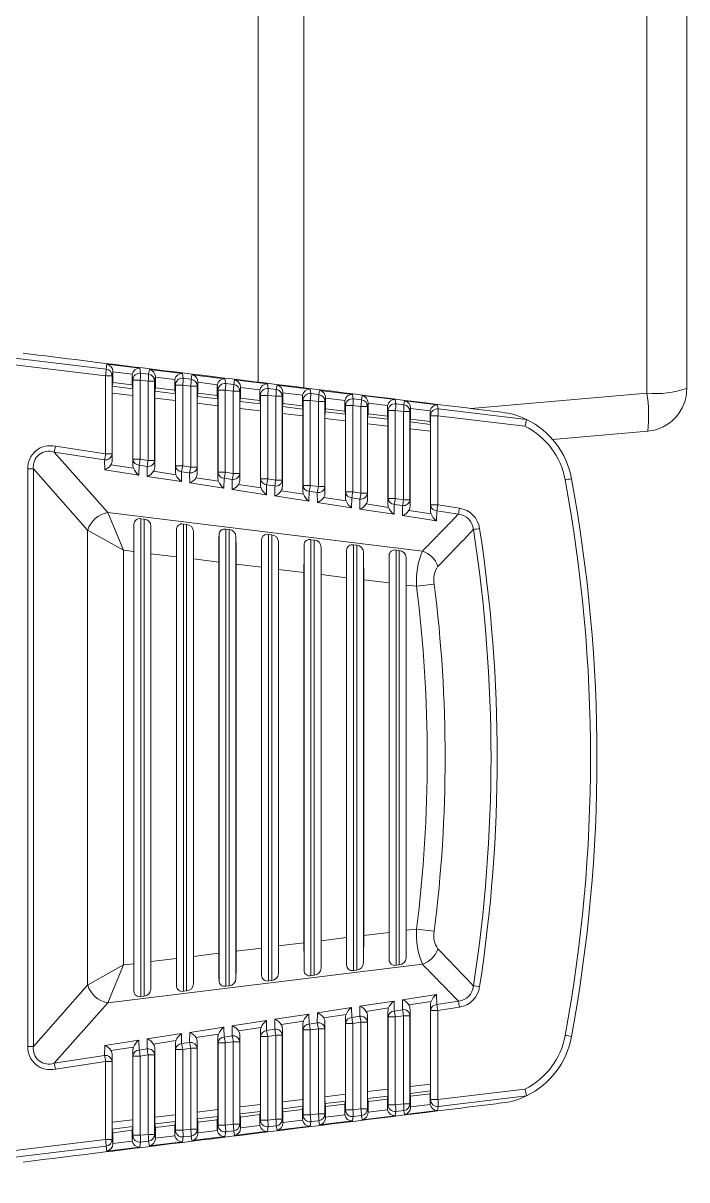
# Model space of a CAD drawing. Extents: x 8 to 113, y 2 to 87.
# Drawn here: x 53.257 to 54.224, y 36.203 to 37.889 of the extents above; entities that cross this region are included whole.
import ezdxf

# ---------------------------------------------------------------- set-up
doc = ezdxf.new("R2010")
doc.units = 0
doc.header["$MEASUREMENT"] = 0
doc.layers.add('OBJECT', color=7, linetype='CONTINUOUS')

msp = doc.modelspace()

# ---------------------------------------------------------------- linework, layer by layer
at = {"layer": 'OBJECT', "linetype": 'Continuous', "lineweight": 15}
for p, q in [((54.2243, 38.4645), (54.2243, 37.3564)), ((54.1662, 37.3496), (54.1662, 38.4577)), ((53.6662, 38.3952), (53.6662, 37.3573)), ((53.5993, 37.3656), (53.5993, 38.1982)), ((53.3771, 37.3748), (52.9683, 37.4238)), ((52.9693, 37.4337), (53.3778, 37.3847)), ((53.3778, 37.3847), (53.379, 37.3917)), ((53.379, 37.3917), (53.4271, 37.3858)), ((53.4271, 37.3858), (53.4282, 37.3786)), ((53.3771, 37.261), (53.3771, 37.3748)), ((53.3866, 37.3748), (53.3771, 37.3748)), ((53.3877, 37.3813), (53.3866, 37.3748)), ((53.3866, 37.3748), (53.3866, 37.261)), ((53.3877, 37.3813), (53.3877, 37.3806)), ((53.3877, 37.3806), (53.3877, 37.365)), ((53.4161, 37.3771), (53.3877, 37.3806)), ((53.417, 37.3687), (53.416, 37.3754)), ((53.416, 37.3615), (53.416, 37.3754)), ((53.417, 37.2532), (53.417, 37.3687)), ((53.4276, 37.3687), (53.417, 37.3687)), ((53.4276, 37.3687), (53.4276, 37.2532)), ((53.4392, 37.3673), (53.4276, 37.3687)), ((53.4282, 37.3786), (53.4398, 37.3772)), ((53.4398, 37.3772), (53.441, 37.3841)), ((53.441, 37.3841), (53.4891, 37.3782)), ((53.4497, 37.3737), (53.4486, 37.3673)), ((53.4497, 37.3737), (53.4497, 37.373)), ((53.4497, 37.373), (53.4497, 37.3573)), ((53.4781, 37.3695), (53.4497, 37.373)), ((53.479, 37.3613), (53.478, 37.3678)), ((53.478, 37.3539), (53.478, 37.3678)), ((53.4891, 37.3782), (53.4902, 37.3712)), ((53.4902, 37.3712), (53.5019, 37.3698)), ((53.5019, 37.3698), (53.503, 37.3765)), ((53.503, 37.3765), (53.5511, 37.3706)), ((53.5511, 37.3706), (53.5522, 37.3638)), ((53.5639, 37.3624), (53.565, 37.3689)), ((53.565, 37.3689), (53.6131, 37.363)), ((53.3868, 37.3597), (53.3877, 37.365)), ((53.3868, 37.3597), (53.4168, 37.3561)), ((53.3877, 37.365), (53.416, 37.3615)), ((53.416, 37.3615), (53.4168, 37.3561)), ((53.4392, 37.2514), (53.4392, 37.3673)), ((53.4486, 37.3673), (53.4392, 37.3673)), ((53.4486, 37.3673), (53.4486, 37.2514)), ((53.4488, 37.3523), (53.4497, 37.3573)), ((53.4488, 37.3523), (53.4788, 37.3487)), ((53.4497, 37.3573), (53.478, 37.3539)), ((53.478, 37.3539), (53.4788, 37.3487)), ((53.479, 37.2437), (53.479, 37.3613)), ((53.4895, 37.3613), (53.479, 37.3613)), ((53.4895, 37.3613), (53.4895, 37.2437)), ((53.5012, 37.3599), (53.4895, 37.3613)), ((53.5012, 37.2419), (53.5012, 37.3599)), ((53.5107, 37.3599), (53.5012, 37.3599)), ((53.5117, 37.3661), (53.5107, 37.3599)), ((53.5107, 37.3599), (53.5107, 37.2419)), ((53.5117, 37.3661), (53.5117, 37.3654)), ((53.5117, 37.3654), (53.5117, 37.3497)), ((53.5401, 37.3619), (53.5117, 37.3654)), ((53.541, 37.3538), (53.54, 37.3601)), ((53.54, 37.3463), (53.54, 37.3601)), ((53.5515, 37.3538), (53.541, 37.3538)), ((53.541, 37.2342), (53.541, 37.3538)), ((53.5515, 37.3538), (53.5515, 37.2342)), ((53.5632, 37.3524), (53.5515, 37.3538)), ((53.5522, 37.3638), (53.5639, 37.3624)), ((53.5632, 37.2324), (53.5632, 37.3524)), ((53.5727, 37.3524), (53.5632, 37.3524)), ((53.5737, 37.3585), (53.5727, 37.3524)), ((53.5727, 37.3524), (53.5727, 37.2324)), ((53.5737, 37.3585), (53.5737, 37.3577)), ((53.5737, 37.3577), (53.5737, 37.3421)), ((53.6021, 37.3543), (53.5737, 37.3577)), ((53.6029, 37.3464), (53.602, 37.3525)), ((53.602, 37.3387), (53.602, 37.3525)), ((53.6131, 37.363), (53.6142, 37.3563)), ((53.6142, 37.3563), (53.6259, 37.3549)), ((53.6259, 37.3549), (53.627, 37.3613)), ((53.627, 37.3613), (53.6751, 37.3554)), ((53.6357, 37.3508), (53.6347, 37.345)), ((53.6357, 37.3508), (53.6357, 37.3501)), ((53.6751, 37.3554), (53.6761, 37.3489)), ((53.688, 37.3475), (53.689, 37.3537)), ((53.689, 37.3537), (53.7371, 37.3477)), ((53.3867, 37.2518), (53.3867, 37.3498)), ((53.4169, 37.3461), (53.3867, 37.3498)), ((53.4169, 37.3461), (53.4169, 37.2448)), ((53.4488, 37.2423), (53.4488, 37.3423)), ((53.4789, 37.3387), (53.4488, 37.3423)), ((53.4789, 37.3387), (53.4789, 37.2352)), ((53.5108, 37.2328), (53.5108, 37.3349)), ((53.5408, 37.3313), (53.5108, 37.3349)), ((53.5109, 37.3449), (53.5117, 37.3497)), ((53.5109, 37.3449), (53.5408, 37.3413)), ((53.5117, 37.3497), (53.54, 37.3463)), ((53.54, 37.3463), (53.5408, 37.3413)), ((53.5729, 37.3374), (53.5737, 37.3421)), ((53.5729, 37.3374), (53.6027, 37.3338)), ((53.5737, 37.3421), (53.602, 37.3387)), ((53.602, 37.3387), (53.6027, 37.3338)), ((53.6135, 37.3464), (53.6029, 37.3464)), ((53.6029, 37.2247), (53.6029, 37.3464)), ((53.6135, 37.3464), (53.6135, 37.2247)), ((53.6252, 37.345), (53.6135, 37.3464)), ((53.6252, 37.2229), (53.6252, 37.345)), ((53.6347, 37.345), (53.6252, 37.345)), ((53.6347, 37.345), (53.6347, 37.2229)), ((53.6349, 37.33), (53.6357, 37.3345)), ((53.6357, 37.3501), (53.6357, 37.3345)), ((53.6641, 37.3466), (53.6357, 37.3501)), ((53.6357, 37.3345), (53.664, 37.331)), ((53.6649, 37.339), (53.664, 37.3449)), ((53.664, 37.331), (53.664, 37.3449)), ((53.6649, 37.2152), (53.6649, 37.339)), ((53.6754, 37.339), (53.6649, 37.339)), ((53.6754, 37.339), (53.6754, 37.2152)), ((53.6873, 37.3376), (53.6754, 37.339)), ((53.6761, 37.3489), (53.688, 37.3475)), ((53.6873, 37.2133), (53.6873, 37.3376)), ((53.6967, 37.3376), (53.6873, 37.3376)), ((53.6977, 37.3432), (53.6967, 37.3376)), ((53.6967, 37.3376), (53.6967, 37.2133)), ((53.6977, 37.3432), (53.6977, 37.3425)), ((53.6977, 37.3425), (53.6977, 37.3269)), ((53.7261, 37.339), (53.6977, 37.3425)), ((53.7269, 37.3315), (53.726, 37.3373)), ((53.726, 37.3234), (53.726, 37.3373)), ((53.7371, 37.3477), (53.7381, 37.3414)), ((53.7381, 37.3414), (53.75, 37.34)), ((53.75, 37.34), (53.751, 37.346)), ((53.751, 37.346), (53.7991, 37.3401)), ((53.7597, 37.3356), (53.7588, 37.3301)), ((53.7597, 37.3356), (53.7597, 37.3349)), ((53.7597, 37.3349), (53.7597, 37.3193)), ((53.7881, 37.3314), (53.7597, 37.3349)), ((53.7991, 37.3401), (53.8001, 37.334)), ((53.8001, 37.334), (53.812, 37.3326)), ((53.812, 37.3326), (53.813, 37.3384)), ((53.813, 37.3384), (53.8611, 37.3325)), ((53.91, 37.3272), (54.1662, 37.3496)), ((53.5408, 37.3313), (53.5408, 37.2257)), ((53.5728, 37.2233), (53.5728, 37.3274)), ((53.6028, 37.3238), (53.5728, 37.3274)), ((53.6028, 37.3238), (53.6028, 37.2162)), ((53.6349, 37.33), (53.6647, 37.3264)), ((53.6349, 37.2138), (53.6349, 37.32)), ((53.6648, 37.3164), (53.6349, 37.32)), ((53.664, 37.331), (53.6647, 37.3264)), ((53.697, 37.3225), (53.6977, 37.3269)), ((53.697, 37.3225), (53.7267, 37.319)), ((53.6977, 37.3269), (53.726, 37.3234)), ((53.726, 37.3234), (53.7267, 37.319)), ((53.7269, 37.2056), (53.7269, 37.3315)), ((53.7374, 37.3315), (53.7269, 37.3315)), ((53.7374, 37.3315), (53.7374, 37.2056)), ((53.7493, 37.3301), (53.7374, 37.3315)), ((53.7493, 37.2038), (53.7493, 37.3301)), ((53.7588, 37.3301), (53.7493, 37.3301)), ((53.7588, 37.3301), (53.7588, 37.2038)), ((53.759, 37.3151), (53.7597, 37.3193)), ((53.7597, 37.3193), (53.788, 37.3158)), ((53.7889, 37.3241), (53.788, 37.3297)), ((53.788, 37.3158), (53.788, 37.3297)), ((53.7889, 37.1961), (53.7889, 37.3241)), ((53.7994, 37.3241), (53.7889, 37.3241)), ((53.7994, 37.3241), (53.7994, 37.1961)), ((53.8113, 37.3227), (53.7994, 37.3241)), ((53.8113, 37.1943), (53.8113, 37.3227)), ((53.8208, 37.3227), (53.8113, 37.3227)), ((53.8217, 37.328), (53.8208, 37.3227)), ((53.8208, 37.3227), (53.8208, 37.1943)), ((53.8217, 37.328), (53.8217, 37.3273)), ((53.8217, 37.3273), (53.8217, 37.3117)), ((53.8501, 37.3238), (53.8217, 37.3273)), ((53.8508, 37.3167), (53.85, 37.3221)), ((53.85, 37.3082), (53.85, 37.3221)), ((53.8611, 37.3325), (53.862, 37.3266)), ((53.862, 37.3266), (53.9907, 37.3111)), ((53.6648, 37.3164), (53.6648, 37.2067)), ((53.6969, 37.2042), (53.6969, 37.3125)), ((53.7268, 37.309), (53.6969, 37.3125)), ((53.7268, 37.309), (53.7268, 37.1972)), ((53.7589, 37.1947), (53.7589, 37.3051)), ((53.7887, 37.3015), (53.7589, 37.3051)), ((53.759, 37.3151), (53.7886, 37.3115)), ((53.788, 37.3158), (53.7886, 37.3115)), ((53.7887, 37.3015), (53.7887, 37.1877)), ((53.821, 37.3076), (53.8217, 37.3117)), ((53.821, 37.3076), (53.8506, 37.3041)), ((53.8217, 37.3117), (53.85, 37.3082)), ((53.85, 37.3082), (53.8506, 37.3041)), ((53.8614, 37.3167), (53.8508, 37.3167)), ((53.8508, 37.1866), (53.8508, 37.3167)), ((53.8614, 37.3167), (53.8614, 37.1866)), ((53.9883, 37.3014), (53.8614, 37.3167)), ((53.8209, 37.1852), (53.8209, 37.2976)), ((53.8507, 37.2941), (53.8209, 37.2976)), ((53.8507, 37.2941), (53.8507, 37.1782)), ((54.1673, 37.2942), (54.0287, 37.282)), ((53.3039, 37.2722), (53.3771, 37.261)), ((53.3755, 37.2524), (53.3023, 37.2636)), ((53.3023, 37.2636), (53.3802, 37.1756)), ((53.3758, 37.2378), (53.3755, 37.2524)), ((53.3866, 37.261), (53.3771, 37.261)), ((53.3866, 37.261), (53.3867, 37.2518)), ((53.4169, 37.2448), (53.417, 37.2532)), ((53.417, 37.2532), (53.4276, 37.2532)), ((53.4276, 37.2532), (53.4392, 37.2514)), ((53.4392, 37.2514), (53.4486, 37.2514)), ((53.4486, 37.2514), (53.4488, 37.2423)), ((53.2638, 36.3973), (53.2638, 37.2392)), ((53.2638, 37.2392), (53.272, 37.2392)), ((53.272, 37.2392), (53.272, 36.3973)), ((53.351, 37.1498), (53.272, 37.2392)), ((53.4258, 37.2301), (53.3758, 37.2378)), ((53.3849, 37.2452), (53.4177, 37.2402)), ((53.426, 37.2446), (53.4258, 37.2301)), ((53.4376, 37.2428), (53.426, 37.2446)), ((53.4378, 37.2282), (53.4376, 37.2428)), ((53.4469, 37.2357), (53.4797, 37.2306)), ((53.4789, 37.2352), (53.479, 37.2437)), ((53.479, 37.2437), (53.4895, 37.2437)), ((53.4879, 37.2351), (53.4877, 37.2206)), ((53.4996, 37.2333), (53.4879, 37.2351)), ((53.4895, 37.2437), (53.5012, 37.2419)), ((53.4998, 37.2187), (53.4996, 37.2333)), ((53.5012, 37.2419), (53.5107, 37.2419)), ((53.5107, 37.2419), (53.5108, 37.2328)), ((53.5408, 37.2257), (53.541, 37.2342)), ((53.541, 37.2342), (53.5515, 37.2342)), ((53.5515, 37.2342), (53.5632, 37.2324)), ((53.4877, 37.2206), (53.4378, 37.2282)), ((53.5497, 37.2111), (53.4998, 37.2187)), ((53.5089, 37.2262), (53.5417, 37.2211)), ((53.5499, 37.2256), (53.5497, 37.2111)), ((53.5616, 37.2238), (53.5499, 37.2256)), ((53.5618, 37.2092), (53.5616, 37.2238)), ((53.5632, 37.2324), (53.5727, 37.2324)), ((53.571, 37.2166), (53.6036, 37.2116)), ((53.5727, 37.2324), (53.5728, 37.2233)), ((53.6028, 37.2162), (53.6029, 37.2247)), ((53.6029, 37.2247), (53.6135, 37.2247)), ((53.6119, 37.2161), (53.6117, 37.2015)), ((53.6237, 37.2143), (53.6119, 37.2161)), ((53.6135, 37.2247), (53.6252, 37.2229)), ((53.6252, 37.2229), (53.6347, 37.2229)), ((53.6347, 37.2229), (53.6349, 37.2138)), ((53.6117, 37.2015), (53.5618, 37.2092)), ((53.6239, 37.1997), (53.6237, 37.2143)), ((53.6736, 37.192), (53.6239, 37.1997)), ((53.633, 37.2071), (53.6656, 37.2021)), ((53.6648, 37.2067), (53.6649, 37.2152)), ((53.6649, 37.2152), (53.6754, 37.2152)), ((53.6739, 37.2066), (53.6736, 37.192)), ((53.6857, 37.2048), (53.6739, 37.2066)), ((53.6754, 37.2152), (53.6873, 37.2133)), ((53.6859, 37.1902), (53.6857, 37.2048)), ((53.6873, 37.2133), (53.6967, 37.2133)), ((53.6967, 37.2133), (53.6969, 37.2042)), ((53.7268, 37.1972), (53.7269, 37.2056)), ((53.7269, 37.2056), (53.7374, 37.2056)), ((53.7374, 37.2056), (53.7493, 37.2038)), ((53.7493, 37.2038), (53.7588, 37.2038)), ((53.7588, 37.2038), (53.7589, 37.1947)), ((53.7356, 37.1825), (53.6859, 37.1902)), ((53.695, 37.1976), (53.7276, 37.1926)), ((53.7358, 37.1971), (53.7356, 37.1825)), ((53.7477, 37.1952), (53.7358, 37.1971)), ((53.7479, 37.1806), (53.7477, 37.1952)), ((53.7571, 37.1881), (53.7895, 37.1831)), ((53.7887, 37.1877), (53.7889, 37.1961)), ((53.7889, 37.1961), (53.7994, 37.1961)), ((53.7978, 37.1875), (53.7976, 37.173)), ((53.8097, 37.1857), (53.7978, 37.1875)), ((53.7994, 37.1961), (53.8113, 37.1943)), ((53.81, 37.1711), (53.8097, 37.1857)), ((53.8113, 37.1943), (53.8208, 37.1943)), ((53.8208, 37.1943), (53.8209, 37.1852)), ((53.8507, 37.1782), (53.8508, 37.1866)), ((53.8614, 37.1866), (53.8508, 37.1866)), ((53.8614, 37.1866), (53.893, 37.1818)), ((53.3802, 37.1756), (53.8389, 37.1193)), ((53.3802, 37.1756), (53.403, 37.1205)), ((53.4285, 37.1664), (53.4332, 37.1659)), ((53.4285, 37.1664), (53.4285, 36.47)), ((53.4332, 36.4706), (53.4332, 37.1659)), ((53.7976, 37.173), (53.7479, 37.1806)), ((53.8596, 37.1635), (53.81, 37.1711)), ((53.8191, 37.1785), (53.8515, 37.1736)), ((53.8598, 37.178), (53.8596, 37.1635)), ((53.8914, 37.1732), (53.8598, 37.178)), ((53.351, 36.4866), (53.351, 37.1498)), ((53.403, 37.1205), (53.351, 37.1498)), ((53.4185, 36.4778), (53.4185, 37.1587)), ((53.4432, 37.1556), (53.4432, 36.4808)), ((53.4805, 36.4854), (53.4805, 37.151)), ((53.4905, 37.1588), (53.4952, 37.1583)), ((53.4905, 37.1588), (53.4905, 36.4776)), ((53.4952, 36.4782), (53.4952, 37.1583)), ((53.5525, 37.1512), (53.5572, 37.1506)), ((53.5525, 37.1512), (53.5525, 36.4852)), ((53.5572, 36.4858), (53.5572, 37.1506)), ((53.5052, 37.148), (53.5052, 36.4884)), ((53.5425, 36.493), (53.5425, 37.1434)), ((53.5672, 37.1404), (53.5672, 36.496)), ((53.6045, 36.5006), (53.6045, 37.1358)), ((53.6145, 37.1436), (53.6192, 37.143)), ((53.6145, 37.1436), (53.6145, 36.4928)), ((53.6192, 36.4934), (53.6192, 37.143)), ((53.6292, 37.1328), (53.6292, 36.5037)), ((53.6765, 37.136), (53.6812, 37.1354)), ((53.6765, 37.136), (53.6765, 36.5004)), ((53.6812, 36.501), (53.6812, 37.1354)), ((53.4183, 37.1186), (53.403, 37.1205)), ((53.403, 37.1205), (53.403, 36.516)), ((53.4183, 37.1186), (53.4183, 36.5179)), ((53.4803, 37.111), (53.4433, 37.1155)), ((53.4433, 36.5209), (53.4433, 37.1155)), ((53.6665, 36.5082), (53.6665, 37.1282)), ((53.6912, 37.1252), (53.6912, 36.5113)), ((53.7285, 36.5158), (53.7285, 37.1206)), ((53.7385, 37.1284), (53.7432, 37.1278)), ((53.7385, 37.1284), (53.7385, 36.5081)), ((53.7432, 36.5086), (53.7432, 37.1278)), ((53.7532, 37.1176), (53.7532, 36.5189)), ((53.8005, 37.1208), (53.8052, 37.1202)), ((53.8005, 37.1208), (53.8005, 36.5157)), ((53.8052, 36.5163), (53.8052, 37.1202)), ((53.4803, 37.111), (53.4803, 36.5255)), ((53.5423, 37.1034), (53.5053, 37.1079)), ((53.5053, 36.5285), (53.5053, 37.1079)), ((53.5423, 37.1034), (53.5423, 36.5331)), ((53.6043, 37.0958), (53.5673, 37.1003)), ((53.5673, 36.5361), (53.5673, 37.1003)), ((53.7905, 36.5235), (53.7905, 37.113)), ((53.8152, 37.1099), (53.8152, 36.5265)), ((53.6043, 37.0958), (53.6043, 36.5407)), ((53.6663, 37.0881), (53.6293, 37.0927)), ((53.6293, 36.5438), (53.6293, 37.0927)), ((53.6663, 37.0881), (53.6663, 36.5483)), ((53.7283, 37.0805), (53.6913, 37.0851)), ((53.6913, 36.5514), (53.6913, 37.0851)), ((53.7283, 37.0805), (53.7283, 36.5559)), ((53.7903, 37.0729), (53.7533, 37.0775)), ((53.7533, 36.559), (53.7533, 37.0775)), ((53.7903, 37.0729), (53.7903, 36.5635)), ((53.8304, 37.068), (53.8153, 37.0698)), ((53.8153, 36.5666), (53.8153, 37.0698)), ((53.8561, 37.0712), (53.8304, 37.068)), ((53.7903, 36.5635), (53.7533, 36.559)), ((53.8304, 36.5684), (53.8153, 36.5666)), ((53.8561, 36.5652), (53.8304, 36.5684)), ((53.6663, 36.5483), (53.6293, 36.5438)), ((53.7283, 36.5559), (53.6913, 36.5514)), ((53.4803, 36.5255), (53.4433, 36.5209)), ((53.5423, 36.5331), (53.5053, 36.5285)), ((53.6043, 36.5407), (53.5673, 36.5361)), ((53.403, 36.516), (53.351, 36.4866)), ((53.3802, 36.4608), (53.8389, 36.5171)), ((53.3802, 36.4608), (53.403, 36.516)), ((53.4183, 36.5179), (53.403, 36.516)), ((53.7385, 36.5081), (53.7432, 36.5086)), ((53.8005, 36.5157), (53.8052, 36.5163)), ((53.6145, 36.4928), (53.6192, 36.4934)), ((53.6765, 36.5004), (53.6812, 36.501)), ((53.351, 36.4866), (53.272, 36.3973)), ((53.4905, 36.4776), (53.4952, 36.4782)), ((53.5525, 36.4852), (53.5572, 36.4858)), ((53.3023, 36.3729), (53.3802, 36.4608)), ((53.4285, 36.47), (53.4332, 36.4706)), ((53.7479, 36.4558), (53.7976, 36.4634)), ((53.7976, 36.4634), (53.7978, 36.4489)), ((53.8097, 36.4507), (53.81, 36.4653)), ((53.81, 36.4653), (53.8596, 36.4729)), ((53.8515, 36.4629), (53.8191, 36.4579)), ((53.8508, 36.4498), (53.8507, 36.4583)), ((53.8507, 36.3424), (53.8507, 36.4583)), ((53.8596, 36.4729), (53.8598, 36.4584)), ((53.8914, 36.4633), (53.8598, 36.4584)), ((53.6239, 36.4368), (53.6736, 36.4444)), ((53.6736, 36.4444), (53.6739, 36.4299)), ((53.6857, 36.4317), (53.6859, 36.4463)), ((53.6859, 36.4463), (53.7356, 36.4539)), ((53.7276, 36.4438), (53.695, 36.4389)), ((53.7356, 36.4539), (53.7358, 36.4394)), ((53.7358, 36.4394), (53.7477, 36.4412)), ((53.7477, 36.4412), (53.7479, 36.4558)), ((53.7895, 36.4534), (53.7571, 36.4484)), ((53.7589, 36.4417), (53.7588, 36.4326)), ((53.7589, 36.4417), (53.7589, 36.3314)), ((53.7889, 36.4403), (53.7887, 36.4488)), ((53.7887, 36.3349), (53.7887, 36.4488)), ((53.7994, 36.4403), (53.7889, 36.4403)), ((53.7889, 36.3123), (53.7889, 36.4403)), ((53.7978, 36.4489), (53.8097, 36.4507)), ((53.8113, 36.4421), (53.7994, 36.4403)), ((53.7994, 36.4403), (53.7994, 36.3123)), ((53.8113, 36.3138), (53.8113, 36.4421)), ((53.8208, 36.4421), (53.8113, 36.4421)), ((53.8209, 36.4513), (53.8208, 36.4421)), ((53.8208, 36.4421), (53.8208, 36.3138)), ((53.8209, 36.4513), (53.8209, 36.3388)), ((53.8508, 36.3198), (53.8508, 36.4498)), ((53.8508, 36.4498), (53.8614, 36.4498)), ((53.8614, 36.4498), (53.893, 36.4547)), ((53.8614, 36.4498), (53.8614, 36.3198)), ((53.4998, 36.4177), (53.5497, 36.4254)), ((53.5497, 36.4254), (53.5499, 36.4109)), ((53.5616, 36.4127), (53.5618, 36.4272)), ((53.5618, 36.4272), (53.6117, 36.4349)), ((53.6036, 36.4248), (53.571, 36.4198)), ((53.6117, 36.4349), (53.6119, 36.4204)), ((53.6237, 36.4222), (53.6239, 36.4368)), ((53.6656, 36.4343), (53.633, 36.4293)), ((53.6649, 36.4213), (53.6648, 36.4297)), ((53.6648, 36.3201), (53.6648, 36.4297)), ((53.6739, 36.4299), (53.6857, 36.4317)), ((53.6969, 36.4322), (53.6967, 36.4231)), ((53.6969, 36.4322), (53.6969, 36.3239)), ((53.7269, 36.4308), (53.7268, 36.4393)), ((53.7268, 36.3275), (53.7268, 36.4393)), ((53.7269, 36.3049), (53.7269, 36.4308)), ((53.7374, 36.4308), (53.7269, 36.4308)), ((53.7493, 36.4326), (53.7374, 36.4308)), ((53.7374, 36.4308), (53.7374, 36.3049)), ((53.7493, 36.3063), (53.7493, 36.4326)), ((53.7588, 36.4326), (53.7493, 36.4326)), ((53.7588, 36.4326), (53.7588, 36.3063)), ((53.3758, 36.3987), (53.4258, 36.4064)), ((53.4258, 36.4064), (53.426, 36.3918)), ((53.4376, 36.3936), (53.4378, 36.4082)), ((53.4378, 36.4082), (53.4877, 36.4159)), ((53.4877, 36.4159), (53.4879, 36.4013)), ((53.4996, 36.4031), (53.4998, 36.4177)), ((53.5417, 36.4153), (53.5089, 36.4103)), ((53.541, 36.4023), (53.5408, 36.4107)), ((53.5408, 36.3052), (53.5408, 36.4107)), ((53.5499, 36.4109), (53.5616, 36.4127)), ((53.5728, 36.4132), (53.5727, 36.4041)), ((53.5728, 36.4132), (53.5728, 36.309)), ((53.6029, 36.4118), (53.6028, 36.4202)), ((53.6028, 36.3126), (53.6028, 36.4202)), ((53.6029, 36.29), (53.6029, 36.4118)), ((53.6135, 36.4118), (53.6029, 36.4118)), ((53.6119, 36.4204), (53.6237, 36.4222)), ((53.6252, 36.4136), (53.6135, 36.4118)), ((53.6135, 36.4118), (53.6135, 36.29)), ((53.6252, 36.2914), (53.6252, 36.4136)), ((53.6347, 36.4136), (53.6252, 36.4136)), ((53.6349, 36.4227), (53.6347, 36.4136)), ((53.6347, 36.4136), (53.6347, 36.2914)), ((53.6349, 36.4227), (53.6349, 36.3165)), ((53.6754, 36.4213), (53.6649, 36.4213)), ((53.6649, 36.2975), (53.6649, 36.4213)), ((53.6873, 36.4231), (53.6754, 36.4213)), ((53.6754, 36.4213), (53.6754, 36.2975)), ((53.6873, 36.2989), (53.6873, 36.4231)), ((53.6967, 36.4231), (53.6873, 36.4231)), ((53.6967, 36.4231), (53.6967, 36.2989)), ((53.2638, 36.3973), (53.272, 36.3973)), ((53.3755, 36.3841), (53.3758, 36.3987)), ((53.4177, 36.3963), (53.3849, 36.3912)), ((53.417, 36.3832), (53.4169, 36.3917)), ((53.4169, 36.2903), (53.4169, 36.3917)), ((53.426, 36.3918), (53.4376, 36.3936)), ((53.4797, 36.4058), (53.4469, 36.4008)), ((53.4488, 36.3941), (53.4486, 36.385)), ((53.4488, 36.3941), (53.4488, 36.2941)), ((53.479, 36.3927), (53.4789, 36.4012)), ((53.4789, 36.2977), (53.4789, 36.4012)), ((53.4895, 36.3927), (53.479, 36.3927)), ((53.479, 36.2752), (53.479, 36.3927)), ((53.4879, 36.4013), (53.4996, 36.4031)), ((53.5012, 36.3945), (53.4895, 36.3927)), ((53.4895, 36.3927), (53.4895, 36.2752)), ((53.5012, 36.2766), (53.5012, 36.3945)), ((53.5107, 36.3945), (53.5012, 36.3945)), ((53.5108, 36.4037), (53.5107, 36.3945)), ((53.5107, 36.3945), (53.5107, 36.2766)), ((53.5108, 36.4037), (53.5108, 36.3016)), ((53.541, 36.2826), (53.541, 36.4023)), ((53.5515, 36.4023), (53.541, 36.4023)), ((53.5632, 36.4041), (53.5515, 36.4023)), ((53.5515, 36.4023), (53.5515, 36.2826)), ((53.5632, 36.284), (53.5632, 36.4041)), ((53.5727, 36.4041), (53.5632, 36.4041)), ((53.5727, 36.4041), (53.5727, 36.284)), ((53.3755, 36.3841), (53.3023, 36.3729)), ((53.3039, 36.3643), (53.3771, 36.3755)), ((53.3771, 36.2617), (53.3771, 36.3755)), ((53.3771, 36.3755), (53.3866, 36.3755)), ((53.3867, 36.3846), (53.3866, 36.3755)), ((53.3866, 36.3755), (53.3866, 36.2617)), ((53.3867, 36.3846), (53.3867, 36.2867)), ((53.417, 36.2677), (53.417, 36.3832)), ((53.4276, 36.3832), (53.417, 36.3832)), ((53.4392, 36.385), (53.4276, 36.3832)), ((53.4276, 36.3832), (53.4276, 36.2677)), ((53.4392, 36.2691), (53.4392, 36.385)), ((53.4486, 36.385), (53.4392, 36.385)), ((53.4486, 36.385), (53.4486, 36.2691)), ((53.8209, 36.3388), (53.8507, 36.3424)), ((53.6969, 36.3239), (53.7268, 36.3275)), ((53.7589, 36.3314), (53.7887, 36.3349)), ((53.7886, 36.3249), (53.759, 36.3214)), ((53.788, 36.3206), (53.7886, 36.3249)), ((53.8506, 36.3324), (53.821, 36.3288)), ((53.821, 36.3288), (53.8217, 36.3248)), ((53.8217, 36.3248), (53.85, 36.3282)), ((53.8217, 36.3091), (53.8217, 36.3248)), ((53.85, 36.3282), (53.8506, 36.3324)), ((53.85, 36.3282), (53.85, 36.3144)), ((53.9883, 36.335), (53.8614, 36.3198)), ((53.862, 36.3099), (53.9907, 36.3253)), ((53.5108, 36.3016), (53.5408, 36.3052)), ((53.5728, 36.309), (53.6028, 36.3126)), ((53.6349, 36.3165), (53.6648, 36.3201)), ((53.6647, 36.3101), (53.6349, 36.3065)), ((53.6349, 36.3065), (53.6357, 36.3019)), ((53.6357, 36.3019), (53.664, 36.3054)), ((53.664, 36.3054), (53.6647, 36.3101)), ((53.664, 36.3054), (53.664, 36.2915)), ((53.7267, 36.3175), (53.697, 36.3139)), ((53.697, 36.3139), (53.6977, 36.3096)), ((53.6977, 36.3096), (53.726, 36.313)), ((53.6977, 36.2939), (53.6977, 36.3096)), ((53.726, 36.313), (53.7267, 36.3175)), ((53.726, 36.313), (53.726, 36.2991)), ((53.7374, 36.3049), (53.7493, 36.3063)), ((53.7493, 36.3063), (53.7588, 36.3063)), ((53.7588, 36.3063), (53.7597, 36.3008)), ((53.759, 36.3214), (53.7597, 36.3172)), ((53.7597, 36.3172), (53.788, 36.3206)), ((53.7597, 36.3015), (53.7597, 36.3172)), ((53.788, 36.3206), (53.788, 36.3068)), ((53.788, 36.3068), (53.7889, 36.3123)), ((53.7889, 36.3123), (53.7994, 36.3123)), ((53.7994, 36.3123), (53.8113, 36.3138)), ((53.8113, 36.3138), (53.8208, 36.3138)), ((53.8208, 36.3138), (53.8217, 36.3084)), ((53.8217, 36.3091), (53.8501, 36.3126)), ((53.8217, 36.3091), (53.8217, 36.3084)), ((53.85, 36.3144), (53.8508, 36.3198)), ((53.8508, 36.3198), (53.8614, 36.3198)), ((53.862, 36.3099), (53.8611, 36.3039)), ((53.3867, 36.2867), (53.4169, 36.2903)), ((53.4488, 36.2941), (53.4789, 36.2977)), ((53.5408, 36.2952), (53.5109, 36.2916)), ((53.5109, 36.2916), (53.5117, 36.2867)), ((53.5117, 36.2867), (53.54, 36.2902)), ((53.54, 36.2902), (53.5408, 36.2952)), ((53.54, 36.2902), (53.54, 36.2763)), ((53.6027, 36.3026), (53.5729, 36.299)), ((53.5729, 36.299), (53.5737, 36.2943)), ((53.5737, 36.2943), (53.602, 36.2978)), ((53.5737, 36.2787), (53.5737, 36.2943)), ((53.602, 36.2978), (53.6027, 36.3026)), ((53.602, 36.2978), (53.602, 36.2839)), ((53.602, 36.2839), (53.6029, 36.29)), ((53.6029, 36.29), (53.6135, 36.29)), ((53.6135, 36.29), (53.6252, 36.2914)), ((53.6252, 36.2914), (53.6347, 36.2914)), ((53.6347, 36.2914), (53.6357, 36.2856)), ((53.6357, 36.2863), (53.6357, 36.3019)), ((53.6357, 36.2863), (53.6641, 36.2898)), ((53.664, 36.2915), (53.6649, 36.2975)), ((53.6649, 36.2975), (53.6754, 36.2975)), ((53.6754, 36.2975), (53.6873, 36.2989)), ((53.688, 36.289), (53.6761, 36.2876)), ((53.6873, 36.2989), (53.6967, 36.2989)), ((53.689, 36.2828), (53.688, 36.289)), ((53.7371, 36.2887), (53.689, 36.2828)), ((53.6967, 36.2989), (53.6977, 36.2932)), ((53.6977, 36.2939), (53.7261, 36.2974)), ((53.6977, 36.2939), (53.6977, 36.2932)), ((53.726, 36.2991), (53.7269, 36.3049)), ((53.7269, 36.3049), (53.7374, 36.3049)), ((53.7381, 36.295), (53.7371, 36.2887)), ((53.75, 36.2964), (53.7381, 36.295)), ((53.751, 36.2904), (53.75, 36.2964)), ((53.7991, 36.2963), (53.751, 36.2904)), ((53.7597, 36.3015), (53.7881, 36.305)), ((53.7597, 36.3015), (53.7597, 36.3008)), ((53.8001, 36.3024), (53.7991, 36.2963)), ((53.812, 36.3039), (53.8001, 36.3024)), ((53.813, 36.298), (53.812, 36.3039)), ((53.8611, 36.3039), (53.813, 36.298)), ((53.4168, 36.2803), (53.3868, 36.2767)), ((53.3868, 36.2767), (53.3877, 36.2715)), ((53.3877, 36.2715), (53.416, 36.275)), ((53.3877, 36.2559), (53.3877, 36.2715)), ((53.416, 36.275), (53.4168, 36.2803)), ((53.416, 36.275), (53.416, 36.2611)), ((53.4788, 36.2877), (53.4488, 36.2842)), ((53.4488, 36.2842), (53.4497, 36.2791)), ((53.4497, 36.2791), (53.478, 36.2826)), ((53.4497, 36.2635), (53.4497, 36.2791)), ((53.478, 36.2826), (53.4788, 36.2877)), ((53.478, 36.2826), (53.478, 36.2687)), ((53.478, 36.2687), (53.479, 36.2752)), ((53.479, 36.2752), (53.4895, 36.2752)), ((53.4895, 36.2752), (53.5012, 36.2766)), ((53.5012, 36.2766), (53.5107, 36.2766)), ((53.5107, 36.2766), (53.5117, 36.2704)), ((53.5117, 36.2711), (53.5117, 36.2867)), ((53.5117, 36.2711), (53.5401, 36.2746)), ((53.54, 36.2763), (53.541, 36.2826)), ((53.541, 36.2826), (53.5515, 36.2826)), ((53.5522, 36.2727), (53.5511, 36.2659)), ((53.5515, 36.2826), (53.5632, 36.284)), ((53.5639, 36.2741), (53.5522, 36.2727)), ((53.5632, 36.284), (53.5727, 36.284)), ((53.565, 36.2676), (53.5639, 36.2741)), ((53.6131, 36.2735), (53.565, 36.2676)), ((53.5727, 36.284), (53.5737, 36.278)), ((53.5737, 36.2787), (53.6021, 36.2822)), ((53.5737, 36.2787), (53.5737, 36.278)), ((53.6142, 36.2801), (53.6131, 36.2735)), ((53.6259, 36.2815), (53.6142, 36.2801)), ((53.627, 36.2752), (53.6259, 36.2815)), ((53.6751, 36.2811), (53.627, 36.2752)), ((53.6357, 36.2863), (53.6357, 36.2856)), ((53.6761, 36.2876), (53.6751, 36.2811)), ((53.3771, 36.2617), (52.9683, 36.2126)), ((53.3771, 36.2617), (53.3866, 36.2617)), ((53.3866, 36.2617), (53.3877, 36.2552)), ((53.3877, 36.2559), (53.4161, 36.2593)), ((53.3877, 36.2559), (53.3877, 36.2552)), ((53.416, 36.2611), (53.417, 36.2677)), ((53.417, 36.2677), (53.4276, 36.2677)), ((53.4282, 36.2578), (53.4271, 36.2506)), ((53.4276, 36.2677), (53.4392, 36.2691)), ((53.4398, 36.2592), (53.4282, 36.2578)), ((53.4392, 36.2691), (53.4486, 36.2691)), ((53.441, 36.2523), (53.4398, 36.2592)), ((53.4891, 36.2582), (53.441, 36.2523)), ((53.4486, 36.2691), (53.4497, 36.2628)), ((53.4497, 36.2635), (53.4781, 36.267)), ((53.4497, 36.2635), (53.4497, 36.2628)), ((53.4902, 36.2653), (53.4891, 36.2582)), ((53.5019, 36.2666), (53.4902, 36.2653)), ((53.503, 36.26), (53.5019, 36.2666)), ((53.5511, 36.2659), (53.503, 36.26)), ((53.5117, 36.2711), (53.5117, 36.2704)), ((52.9693, 36.2027), (53.3778, 36.2518)), ((53.379, 36.2447), (53.3778, 36.2518)), ((53.4271, 36.2506), (53.379, 36.2447))]:
    msp.add_line(p, q, dxfattribs=at)
for centre, radius, start, end in [((53.3241, 37.3834), 0.0537, 350.7128, 1.326), ((53.3766, 37.3748), 0.01, 0.0619, 83.0244), ((53.3771, 37.3813), 0.0106, 0.207, 79.4701), ((53.4265, 37.3753), 0.0106, 86.8747, 169.9965), ((53.426, 37.3754), 0.01, 170.0496, 180.0003), ((53.427, 37.3687), 0.01, 83.0101, 179.9223), ((53.3745, 37.3774), 0.0537, 350.7128, 1.326), ((53.3861, 37.376), 0.0537, 350.7128, 1.326), ((53.4386, 37.3673), 0.01, 0.0619, 83.0244), ((53.4391, 37.3736), 0.0106, 0.207, 79.4701), ((53.488, 37.3678), 0.01, 170.0496, 180.0003), ((53.4885, 37.3677), 0.0106, 86.8747, 169.9965), ((53.489, 37.3613), 0.01, 83.0101, 179.9223), ((53.4365, 37.37), 0.0537, 350.7128, 1.326), ((53.4482, 37.3686), 0.0537, 350.7128, 1.326), ((53.5007, 37.3599), 0.01, 0.0619, 83.0244), ((53.5011, 37.366), 0.0106, 0.207, 79.4701), ((53.5505, 37.36), 0.0106, 86.8747, 169.9965), ((53.5631, 37.3584), 0.0106, 0.207, 79.4701), ((53.7094, 37.3521), 0.3226, 178.6411, 180.4144), ((53.0917, 37.3485), 0.3252, 359.5896, 1.3522), ((53.7714, 37.3446), 0.3226, 178.6411, 180.4144), ((53.55, 37.3601), 0.01, 170.0496, 180.0003), ((53.551, 37.3538), 0.01, 83.0101, 179.9223), ((53.4985, 37.3625), 0.0537, 350.7128, 1.326), ((53.5102, 37.3611), 0.0537, 350.7128, 1.326), ((53.5627, 37.3524), 0.01, 0.0619, 83.0244), ((53.612, 37.3525), 0.01, 170.0496, 180.0003), ((53.6125, 37.3524), 0.0106, 86.8747, 169.9965), ((53.6129, 37.3464), 0.01, 83.0101, 179.9223), ((53.5605, 37.3551), 0.0537, 350.7128, 1.326), ((53.5722, 37.3537), 0.0537, 350.7128, 1.326), ((53.6247, 37.345), 0.01, 0.0619, 83.0244), ((53.6251, 37.3508), 0.0106, 0.207, 79.4701), ((53.6745, 37.3448), 0.0106, 86.8747, 169.9965), ((53.6871, 37.3432), 0.0106, 0.207, 79.4701), ((54.1798, 37.484), 0.1351, 264.1987, 289.2242), ((54.1618, 37.3564), 0.0625, 275, 0), ((53.1537, 37.341), 0.3252, 359.5896, 1.3522), ((53.8334, 37.3372), 0.3226, 178.6411, 180.4144), ((53.2156, 37.3336), 0.3252, 359.5896, 1.3522), ((53.8954, 37.3298), 0.3226, 178.6411, 180.4144), ((53.2776, 37.3262), 0.3252, 359.5896, 1.3522), ((53.674, 37.3449), 0.01, 170.0496, 180.0003), ((53.6749, 37.339), 0.01, 83.0101, 179.9223), ((53.6224, 37.3476), 0.0537, 350.7128, 1.326), ((53.6343, 37.3462), 0.0537, 350.7128, 1.326), ((53.6867, 37.3375), 0.01, 0.0619, 83.0244), ((53.736, 37.3373), 0.01, 170.0496, 180.0003), ((53.7365, 37.3372), 0.0106, 86.8747, 169.9965), ((53.7369, 37.3315), 0.01, 83.0101, 179.9223), ((53.6844, 37.3402), 0.0537, 350.7128, 1.326), ((53.6963, 37.3388), 0.0537, 350.7128, 1.326), ((53.7488, 37.3301), 0.01, 0.0619, 83.0244), ((53.7491, 37.3356), 0.0106, 0.207, 79.4701), ((53.7985, 37.3296), 0.0106, 86.8747, 169.9965), ((53.7989, 37.3241), 0.01, 83.0101, 179.9223), ((53.7464, 37.3328), 0.0537, 350.7128, 1.326), ((53.8111, 37.328), 0.0106, 0.207, 79.4701), ((53.9459, 37.3175), 0.2226, 353.9707, 8.2775), ((53.9575, 37.3223), 0.3226, 178.6411, 180.4144), ((53.3396, 37.3187), 0.3252, 359.5896, 1.3522), ((54.0195, 37.3149), 0.3226, 178.6411, 180.4144), ((53.4015, 37.3113), 0.3252, 359.5896, 1.3522), ((53.798, 37.3297), 0.01, 170.0496, 180.0003), ((53.7583, 37.3313), 0.0537, 350.7128, 1.326), ((53.8108, 37.3227), 0.01, 0.0619, 83.0244), ((53.86, 37.3221), 0.01, 170.0496, 180.0003), ((53.8605, 37.322), 0.0106, 86.8747, 169.9965), ((53.8608, 37.3167), 0.01, 83.0101, 179.9223), ((53.8083, 37.3253), 0.0537, 350.7128, 1.326), ((53.9382, 37.2032), 0.12, 64.0782, 77.8929), ((54.0815, 37.3074), 0.3226, 178.6411, 180.4144), ((53.4635, 37.3038), 0.3252, 359.5896, 1.3522), ((54.1436, 37.3), 0.3226, 178.6411, 180.4144), ((53.5255, 37.2964), 0.3252, 359.5896, 1.3522), ((53.9279, 37.3214), 0.0636, 341.6681, 350.6794), ((53.9388, 37.2032), 0.11, 10.4137, 63.2137), ((53.9382, 37.2032), 0.12, 10.4137, 64.0782), ((53.2964, 37.2404), 0.0326, 76.7659, 182.1631), ((53.1916, 37.2884), 0.1135, 347.3605, 351.7737), ((53.2945, 37.2422), 0.0228, 69.9669, 187.6069), ((53.2648, 37.2772), 0.1135, 347.3605, 351.7737), ((53.377, 37.2618), 0.0096, 261.0465, 354.6862), ((53.3742, 37.2517), 0.0125, 328.443, 0.4237), ((53.4263, 37.2539), 0.00928, 184.1928, 268.0838), ((53.3152, 37.2695), 0.1135, 347.3605, 351.7737), ((53.3268, 37.2677), 0.1135, 347.3605, 351.7737), ((53.4391, 37.2523), 0.0096, 261.0465, 354.6862), ((53.3692, 37.2552), 0.0186, 290.7508, 327.6249), ((53.4302, 37.2447), 0.0133, 179.963, 200.1387), ((53.4378, 37.2479), 0.0215, 201.1844, 236.005), ((53.4312, 37.2456), 0.0186, 290.7508, 327.6249), ((53.4363, 37.2422), 0.0125, 328.443, 0.4237), ((53.4922, 37.2352), 0.0133, 179.963, 200.1387), ((53.4883, 37.2444), 0.00928, 184.1928, 268.0838), ((53.3772, 37.2599), 0.1135, 347.3605, 351.7737), ((53.3889, 37.2582), 0.1135, 347.3605, 351.7737), ((53.5011, 37.2428), 0.0096, 261.0465, 354.6862), ((53.4983, 37.2327), 0.0125, 328.443, 0.4237), ((53.5502, 37.2349), 0.00928, 184.1928, 268.0838), ((53.4392, 37.2504), 0.1135, 347.3605, 351.7737), ((53.4998, 37.2384), 0.0215, 201.1844, 236.005), ((53.4932, 37.2361), 0.0186, 290.7508, 327.6249), ((53.5542, 37.2257), 0.0133, 179.963, 200.1387), ((53.5617, 37.2289), 0.0215, 201.1844, 236.005), ((53.4509, 37.2486), 0.1135, 347.3605, 351.7737), ((53.5631, 37.2333), 0.0096, 261.0465, 354.6862), ((53.5553, 37.2266), 0.0186, 290.7508, 327.6249), ((53.5603, 37.2232), 0.0125, 328.443, 0.4237), ((53.6161, 37.2162), 0.0133, 179.963, 200.1387), ((53.6122, 37.2254), 0.00928, 184.1928, 268.0838), ((53.5011, 37.2409), 0.1135, 347.3605, 351.7737), ((53.5129, 37.2391), 0.1135, 347.3605, 351.7737), ((53.6252, 37.2238), 0.0096, 261.0465, 354.6862), ((54.0051, 37.4634), 0.2439, 279.8757, 282.1036), ((51.8439, 36.8182), 2.24, 349.5863, 10.4137), ((51.8433, 36.8182), 2.25, 349.5863, 10.4137), ((53.6237, 37.2194), 0.0215, 201.1844, 236.005), ((53.6173, 37.2171), 0.0186, 290.7508, 327.6249), ((53.6223, 37.2137), 0.0125, 328.443, 0.4237), ((53.6781, 37.2067), 0.0133, 179.963, 200.1387), ((53.6742, 37.2158), 0.00928, 184.1928, 268.0838), ((53.6857, 37.2099), 0.0215, 201.1844, 236.005), ((53.5631, 37.2314), 0.1135, 347.3605, 351.7737), ((53.5749, 37.2296), 0.1135, 347.3605, 351.7737), ((53.6872, 37.2142), 0.0096, 261.0465, 354.6862), ((53.6844, 37.2041), 0.0125, 328.443, 0.4237), ((53.7361, 37.2063), 0.00928, 184.1928, 268.0838), ((53.6251, 37.2219), 0.1135, 347.3605, 351.7737), ((53.637, 37.2201), 0.1135, 347.3605, 351.7737), ((53.7492, 37.2047), 0.0096, 261.0465, 354.6862), ((53.6793, 37.2076), 0.0186, 290.7508, 327.6249), ((53.7401, 37.1972), 0.0133, 179.963, 200.1387), ((53.7477, 37.2004), 0.0215, 201.1844, 236.005), ((53.7413, 37.198), 0.0186, 290.7508, 327.6249), ((53.7464, 37.1946), 0.0125, 328.443, 0.4237), ((53.802, 37.1877), 0.0133, 179.963, 200.1387), ((53.7981, 37.1968), 0.00928, 184.1928, 268.0838), ((53.8096, 37.1909), 0.0215, 201.1844, 236.005), ((53.687, 37.2124), 0.1135, 347.3605, 351.7737), ((53.699, 37.2105), 0.1135, 347.3605, 351.7737), ((53.8112, 37.1952), 0.0096, 261.0465, 354.6862), ((53.8084, 37.1851), 0.0125, 328.443, 0.4237), ((53.8601, 37.1873), 0.00928, 184.1928, 268.0838), ((53.749, 37.2029), 0.1135, 347.3605, 351.7737), ((53.3868, 37.1388), 0.0374, 100.184, 162.816), ((53.4265, 37.1586), 0.00805, 75.9475, 179.8802), ((53.4327, 37.1554), 0.0105, 1.1555, 87.4614), ((53.8034, 37.1885), 0.0186, 290.7508, 327.6249), ((53.864, 37.1782), 0.0133, 179.963, 200.1387), ((53.8716, 37.1814), 0.0215, 201.1844, 236.005), ((53.7806, 37.198), 0.1135, 347.3605, 351.7737), ((53.8892, 37.1493), 0.024, 3.3301, 84.7097), ((53.8879, 37.1476), 0.0346, 7.4997, 81.5611), ((58.8781, 37.1207), 5.4598, 179.6015, 180.022), ((47.97, 37.1176), 5.4733, 359.9782, 0.398), ((58.9401, 37.1131), 5.4598, 179.6015, 180.022), ((53.4885, 37.151), 0.00805, 75.9475, 179.8802), ((53.4947, 37.1478), 0.0105, 1.1555, 87.4614), ((53.5505, 37.1434), 0.00805, 75.9475, 179.8802), ((53.5567, 37.1402), 0.0105, 1.1555, 87.4614), ((53.8058, 37.8908), 0.7478, 278.2524, 278.9558), ((51.7792, 36.8182), 2.1597, 351.144, 8.856), ((51.7797, 36.8182), 2.1683, 351.1429, 8.8571), ((48.032, 37.11), 5.4733, 359.9782, 0.398), ((59.0021, 37.1055), 5.4598, 179.6015, 180.022), ((48.094, 37.1024), 5.4733, 359.9782, 0.398), ((59.0641, 37.0978), 5.4598, 179.6015, 180.022), ((53.6125, 37.1358), 0.00805, 75.9475, 179.8802), ((53.6187, 37.1326), 0.0105, 1.1555, 87.4614), ((48.156, 37.0948), 5.4733, 359.9782, 0.398), ((53.6745, 37.1282), 0.00805, 75.9475, 179.8802), ((53.6807, 37.125), 0.0105, 1.1555, 87.4614), ((59.1261, 37.0902), 5.4598, 179.6015, 180.022), ((48.218, 37.0872), 5.4733, 359.9782, 0.398), ((59.1881, 37.0826), 5.4598, 179.6015, 180.022), ((53.7365, 37.1206), 0.00805, 75.9475, 179.8802), ((53.7427, 37.1173), 0.0105, 1.1555, 87.4614), ((48.28, 37.0795), 5.4733, 359.9782, 0.398), ((53.7985, 37.113), 0.00805, 75.9475, 179.8802), ((53.8047, 37.1097), 0.0105, 1.1555, 87.4614), ((53.9427, 37.0757), 0.1126, 157.1986, 183.9109), ((53.8275, 37.0852), 0.036, 19.3269, 71.5399), ((59.2501, 37.075), 5.4598, 179.6015, 180.022), ((48.342, 37.0719), 5.4733, 359.9782, 0.398), ((53.8894, 37.0779), 0.0339, 145.4259, 191.2703), ((51.8433, 36.8182), 2.0027, 352.8353, 7.1647), ((51.8433, 36.8182), 2.0287, 352.8353, 7.1647), ((48.28, 36.5569), 5.4733, 359.602, 0.0218), ((59.2501, 36.5614), 5.4598, 179.978, 180.3985), ((48.342, 36.5645), 5.4733, 359.602, 0.0218), ((53.9427, 36.5608), 0.1126, 176.0891, 202.8014), ((53.8894, 36.5586), 0.0339, 168.7297, 214.5741), ((48.156, 36.5417), 5.4733, 359.602, 0.0218), ((59.1261, 36.5462), 5.4598, 179.978, 180.3985), ((48.218, 36.5493), 5.4733, 359.602, 0.0218), ((59.1881, 36.5538), 5.4598, 179.978, 180.3985), ((58.9401, 36.5234), 5.4598, 179.978, 180.3985), ((48.032, 36.5265), 5.4733, 359.602, 0.0218), ((59.0021, 36.531), 5.4598, 179.978, 180.3985), ((48.094, 36.5341), 5.4733, 359.602, 0.0218), ((59.0641, 36.5386), 5.4598, 179.978, 180.3985), ((53.8045, 36.527), 0.0107, 273.8774, 357.5058), ((53.8275, 36.5513), 0.036, 288.4601, 340.6731), ((58.8781, 36.5158), 5.4598, 179.978, 180.3985), ((47.97, 36.5188), 5.4733, 359.602, 0.0218), ((53.6745, 36.5083), 0.00808, 180.3909, 283.7814), ((53.6805, 36.5117), 0.0107, 273.8774, 357.5058), ((53.7365, 36.5159), 0.00808, 180.3909, 283.7814), ((53.7425, 36.5194), 0.0107, 273.8774, 357.5058), ((53.7985, 36.5235), 0.00808, 180.3909, 283.7814), ((53.5505, 36.4931), 0.00808, 180.3909, 283.7814), ((53.5565, 36.4965), 0.0107, 273.8774, 357.5058), ((53.6125, 36.5007), 0.00808, 180.3909, 283.7814), ((53.6185, 36.5041), 0.0107, 273.8774, 357.5058), ((53.3868, 36.4977), 0.0374, 197.184, 259.816), ((53.4265, 36.4778), 0.00808, 180.3909, 283.7814), ((53.4325, 36.4813), 0.0107, 273.8774, 357.5058), ((53.4885, 36.4855), 0.00808, 180.3909, 283.7814), ((53.4945, 36.4889), 0.0107, 273.8774, 357.5058), ((53.8892, 36.4871), 0.024, 275.2903, 356.6699), ((53.8879, 36.4889), 0.0346, 278.4389, 352.5003), ((53.8058, 35.7457), 0.7478, 81.0442, 81.7476), ((53.8096, 36.4456), 0.0215, 123.995, 158.8156), ((53.8034, 36.4479), 0.0186, 32.3751, 69.2492), ((53.8084, 36.4514), 0.0125, 359.5763, 31.557), ((53.864, 36.4583), 0.0133, 159.8613, 180.037), ((53.8601, 36.4491), 0.00928, 91.9162, 175.8072), ((53.8716, 36.4551), 0.0215, 123.995, 158.8156), ((53.749, 36.4336), 0.1135, 8.2263, 12.6395), ((53.7806, 36.4384), 0.1135, 8.2263, 12.6395), ((53.6857, 36.4266), 0.0215, 123.995, 158.8156), ((53.6793, 36.4289), 0.0186, 32.3751, 69.2492), ((53.7401, 36.4393), 0.0133, 159.8613, 180.037), ((53.7477, 36.4361), 0.0215, 123.995, 158.8156), ((53.7492, 36.4317), 0.0096, 5.3138, 98.9535), ((53.637, 36.4164), 0.1135, 8.2263, 12.6395), ((53.7413, 36.4384), 0.0186, 32.3751, 69.2492), ((53.7464, 36.4418), 0.0125, 359.5763, 31.557), ((53.802, 36.4488), 0.0133, 159.8613, 180.037), ((53.7981, 36.4396), 0.00928, 91.9162, 175.8072), ((53.687, 36.4241), 0.1135, 8.2263, 12.6395), ((53.8112, 36.4413), 0.0096, 5.3138, 98.9535), ((53.699, 36.4259), 0.1135, 8.2263, 12.6395), ((53.5617, 36.4075), 0.0215, 123.995, 158.8156), ((53.5553, 36.4098), 0.0186, 32.3751, 69.2492), ((53.6161, 36.4202), 0.0133, 159.8613, 180.037), ((53.6237, 36.417), 0.0215, 123.995, 158.8156), ((53.6173, 36.4194), 0.0186, 32.3751, 69.2492), ((53.6223, 36.4228), 0.0125, 359.5763, 31.557), ((53.6781, 36.4298), 0.0133, 159.8613, 180.037), ((53.6742, 36.4206), 0.00928, 91.9162, 175.8072), ((53.5631, 36.405), 0.1135, 8.2263, 12.6395), ((53.6872, 36.4222), 0.0096, 5.3138, 98.9535), ((53.5749, 36.4069), 0.1135, 8.2263, 12.6395), ((53.6844, 36.4323), 0.0125, 359.5763, 31.557), ((53.7361, 36.4301), 0.00928, 91.9162, 175.8072), ((53.6251, 36.4146), 0.1135, 8.2263, 12.6395), ((53.4378, 36.3885), 0.0215, 123.995, 158.8156), ((53.4312, 36.3908), 0.0186, 32.3751, 69.2492), ((53.4998, 36.398), 0.0215, 123.995, 158.8156), ((53.4932, 36.4003), 0.0186, 32.3751, 69.2492), ((53.4983, 36.4037), 0.0125, 359.5763, 31.557), ((53.5542, 36.4107), 0.0133, 159.8613, 180.037), ((53.5502, 36.4016), 0.00928, 91.9162, 175.8072), ((53.4392, 36.386), 0.1135, 8.2263, 12.6395), ((53.5631, 36.4032), 0.0096, 5.3138, 98.9535), ((53.4509, 36.3878), 0.1135, 8.2263, 12.6395), ((53.5603, 36.4133), 0.0125, 359.5763, 31.557), ((53.6122, 36.4111), 0.00928, 91.9162, 175.8072), ((53.5011, 36.3955), 0.1135, 8.2263, 12.6395), ((53.6252, 36.4127), 0.0096, 5.3138, 98.9535), ((53.5129, 36.3973), 0.1135, 8.2263, 12.6395), ((53.9388, 36.4332), 0.11, 296.7863, 349.5863), ((53.9382, 36.4332), 0.12, 295.9218, 349.5863), ((54.0051, 36.1731), 0.2439, 77.8964, 80.1243), ((53.2964, 36.396), 0.0326, 177.8369, 283.2341), ((53.2945, 36.3942), 0.0228, 172.3931, 290.0331), ((53.3692, 36.3813), 0.0186, 32.3751, 69.2492), ((53.3742, 36.3847), 0.0125, 359.5763, 31.557), ((53.4302, 36.3917), 0.0133, 159.8613, 180.037), ((53.4263, 36.3826), 0.00928, 91.9162, 175.8072), ((53.3152, 36.367), 0.1135, 8.2263, 12.6395), ((53.4391, 36.3841), 0.0096, 5.3138, 98.9535), ((53.3268, 36.3688), 0.1135, 8.2263, 12.6395), ((53.4363, 36.3942), 0.0125, 359.5763, 31.557), ((53.4922, 36.4012), 0.0133, 159.8613, 180.037), ((53.4883, 36.3921), 0.00928, 91.9162, 175.8072), ((53.3772, 36.3765), 0.1135, 8.2263, 12.6395), ((53.5011, 36.3936), 0.0096, 5.3138, 98.9535), ((53.3889, 36.3783), 0.1135, 8.2263, 12.6395), ((53.1916, 36.348), 0.1135, 8.2263, 12.6395), ((53.377, 36.3746), 0.0096, 5.3138, 98.9535), ((53.2648, 36.3593), 0.1135, 8.2263, 12.6395), ((53.5255, 36.34), 0.3252, 358.6478, 0.4104), ((54.0195, 36.3216), 0.3226, 179.5856, 181.3589), ((53.4015, 36.3252), 0.3252, 358.6478, 0.4104), ((54.0815, 36.329), 0.3226, 179.5856, 181.3589), ((53.4635, 36.3326), 0.3252, 358.6478, 0.4104), ((54.1436, 36.3365), 0.3226, 179.5856, 181.3589), ((53.9382, 36.4332), 0.12, 282.1071, 295.9218), ((53.9279, 36.315), 0.0636, 9.3206, 18.3319), ((53.2156, 36.3029), 0.3252, 358.6478, 0.4104), ((53.8954, 36.3067), 0.3226, 179.5856, 181.3589), ((53.2776, 36.3103), 0.3252, 358.6478, 0.4104), ((53.9575, 36.3141), 0.3226, 179.5856, 181.3589), ((53.3396, 36.3177), 0.3252, 358.6478, 0.4104), ((53.6963, 36.2977), 0.0537, 358.674, 9.2872), ((53.7488, 36.3063), 0.01, 276.9756, 359.9381), ((53.798, 36.3068), 0.01, 179.9997, 189.9504), ((53.7989, 36.3124), 0.01, 180.0777, 276.9899), ((53.7464, 36.3037), 0.0537, 358.674, 9.2872), ((53.7583, 36.3051), 0.0537, 358.674, 9.2872), ((53.8108, 36.3138), 0.01, 276.9756, 359.9381), ((53.8111, 36.3085), 0.0106, 280.5299, 359.793), ((53.86, 36.3144), 0.01, 179.9997, 189.9504), ((53.8605, 36.3145), 0.0106, 190.0035, 273.1253), ((53.8608, 36.3198), 0.01, 180.0777, 276.9899), ((53.8083, 36.3111), 0.0537, 358.674, 9.2872), ((53.0917, 36.288), 0.3252, 358.6478, 0.4104), ((53.7714, 36.2918), 0.3226, 179.5856, 181.3589), ((53.1537, 36.2954), 0.3252, 358.6478, 0.4104), ((53.8334, 36.2992), 0.3226, 179.5856, 181.3589), ((53.6129, 36.29), 0.01, 180.0777, 276.9899), ((53.5605, 36.2814), 0.0537, 358.674, 9.2872), ((53.5722, 36.2828), 0.0537, 358.674, 9.2872), ((53.6247, 36.2915), 0.01, 276.9756, 359.9381), ((53.674, 36.2915), 0.01, 179.9997, 189.9504), ((53.6745, 36.2916), 0.0106, 190.0035, 273.1253), ((53.6749, 36.2975), 0.01, 180.0777, 276.9899), ((53.6224, 36.2888), 0.0537, 358.674, 9.2872), ((53.6343, 36.2902), 0.0537, 358.674, 9.2872), ((53.6867, 36.2989), 0.01, 276.9756, 359.9381), ((53.6871, 36.2933), 0.0106, 280.5299, 359.793), ((53.736, 36.2991), 0.01, 179.9997, 189.9504), ((53.7365, 36.2992), 0.0106, 190.0035, 273.1253), ((53.7369, 36.3049), 0.01, 180.0777, 276.9899), ((53.6844, 36.2962), 0.0537, 358.674, 9.2872), ((53.7491, 36.3009), 0.0106, 280.5299, 359.793), ((53.7985, 36.3069), 0.0106, 190.0035, 273.1253), ((53.7094, 36.2844), 0.3226, 179.5856, 181.3589), ((53.489, 36.2752), 0.01, 180.0777, 276.9899), ((53.4365, 36.2665), 0.0537, 358.674, 9.2872), ((53.4482, 36.2679), 0.0537, 358.674, 9.2872), ((53.5007, 36.2766), 0.01, 276.9756, 359.9381), ((53.55, 36.2763), 0.01, 179.9997, 189.9504), ((53.5505, 36.2764), 0.0106, 190.0035, 273.1253), ((53.551, 36.2826), 0.01, 180.0777, 276.9899), ((53.4985, 36.2739), 0.0537, 358.674, 9.2872), ((53.5102, 36.2753), 0.0537, 358.674, 9.2872), ((53.5627, 36.284), 0.01, 276.9756, 359.9381), ((53.5631, 36.278), 0.0106, 280.5299, 359.793), ((53.612, 36.2839), 0.01, 179.9997, 189.9504), ((53.6125, 36.284), 0.0106, 190.0035, 273.1253), ((53.6251, 36.2856), 0.0106, 280.5299, 359.793), ((53.3241, 36.253), 0.0537, 358.674, 9.2872), ((53.3766, 36.2617), 0.01, 276.9756, 359.9381), ((53.3771, 36.2552), 0.0106, 280.5299, 359.793), ((53.426, 36.2611), 0.01, 179.9997, 189.9504), ((53.4265, 36.2612), 0.0106, 190.0035, 273.1253), ((53.427, 36.2677), 0.01, 180.0777, 276.9899), ((53.3745, 36.2591), 0.0537, 358.674, 9.2872), ((53.3861, 36.2604), 0.0537, 358.674, 9.2872), ((53.4386, 36.2691), 0.01, 276.9756, 359.9381), ((53.4391, 36.2628), 0.0106, 280.5299, 359.793), ((53.488, 36.2687), 0.01, 179.9997, 189.9504), ((53.4885, 36.2688), 0.0106, 190.0035, 273.1253), ((53.5011, 36.2704), 0.0106, 280.5299, 359.793)]:
    msp.add_arc(centre, radius, start, end, dxfattribs=at)
for points, knots in [([(53.9634, 37.3206), (53.9577, 37.3213), (53.9293, 37.3248), (53.8099, 37.3396), (53.5801, 37.368), (53.373, 37.3935), (53.257, 37.4078)], [0, 0, 0, 0, 0.024148, 0.120739, 0.507103, 1, 1, 1, 1]), ([(53.9131, 37.1507), (53.9059, 37.1431), (53.8888, 37.1252), (53.8715, 37.1074), (53.8615, 37.0971)], [0, 0, 0, 0, 0.422663, 1, 1, 1, 1]), ([(53.9131, 36.4857), (53.9059, 36.4933), (53.8888, 36.5112), (53.8715, 36.5291), (53.8615, 36.5394)], [0, 0, 0, 0, 0.422663, 1, 1, 1, 1]), ([(53.9634, 36.3159), (53.9577, 36.3152), (53.9293, 36.3117), (53.8099, 36.2969), (53.5801, 36.2685), (53.373, 36.243), (53.257, 36.2287)], [0, 0, 0, 0, 0.024148, 0.120739, 0.507103, 1, 1, 1, 1])]:
    msp.add_open_spline(points, degree=3, knots=knots, dxfattribs=at)
for points in [[(53.9907, 37.3111), (53.9907, 37.3112)], [(53.8389, 37.1193), (53.8914, 37.1732)], [(53.8389, 36.5171), (53.8914, 36.4633)], [(53.9907, 36.3253), (53.9907, 36.3253)]]:
    msp.add_open_spline(points, degree=1, dxfattribs=at)

doc.saveas('drawing.dxf')
